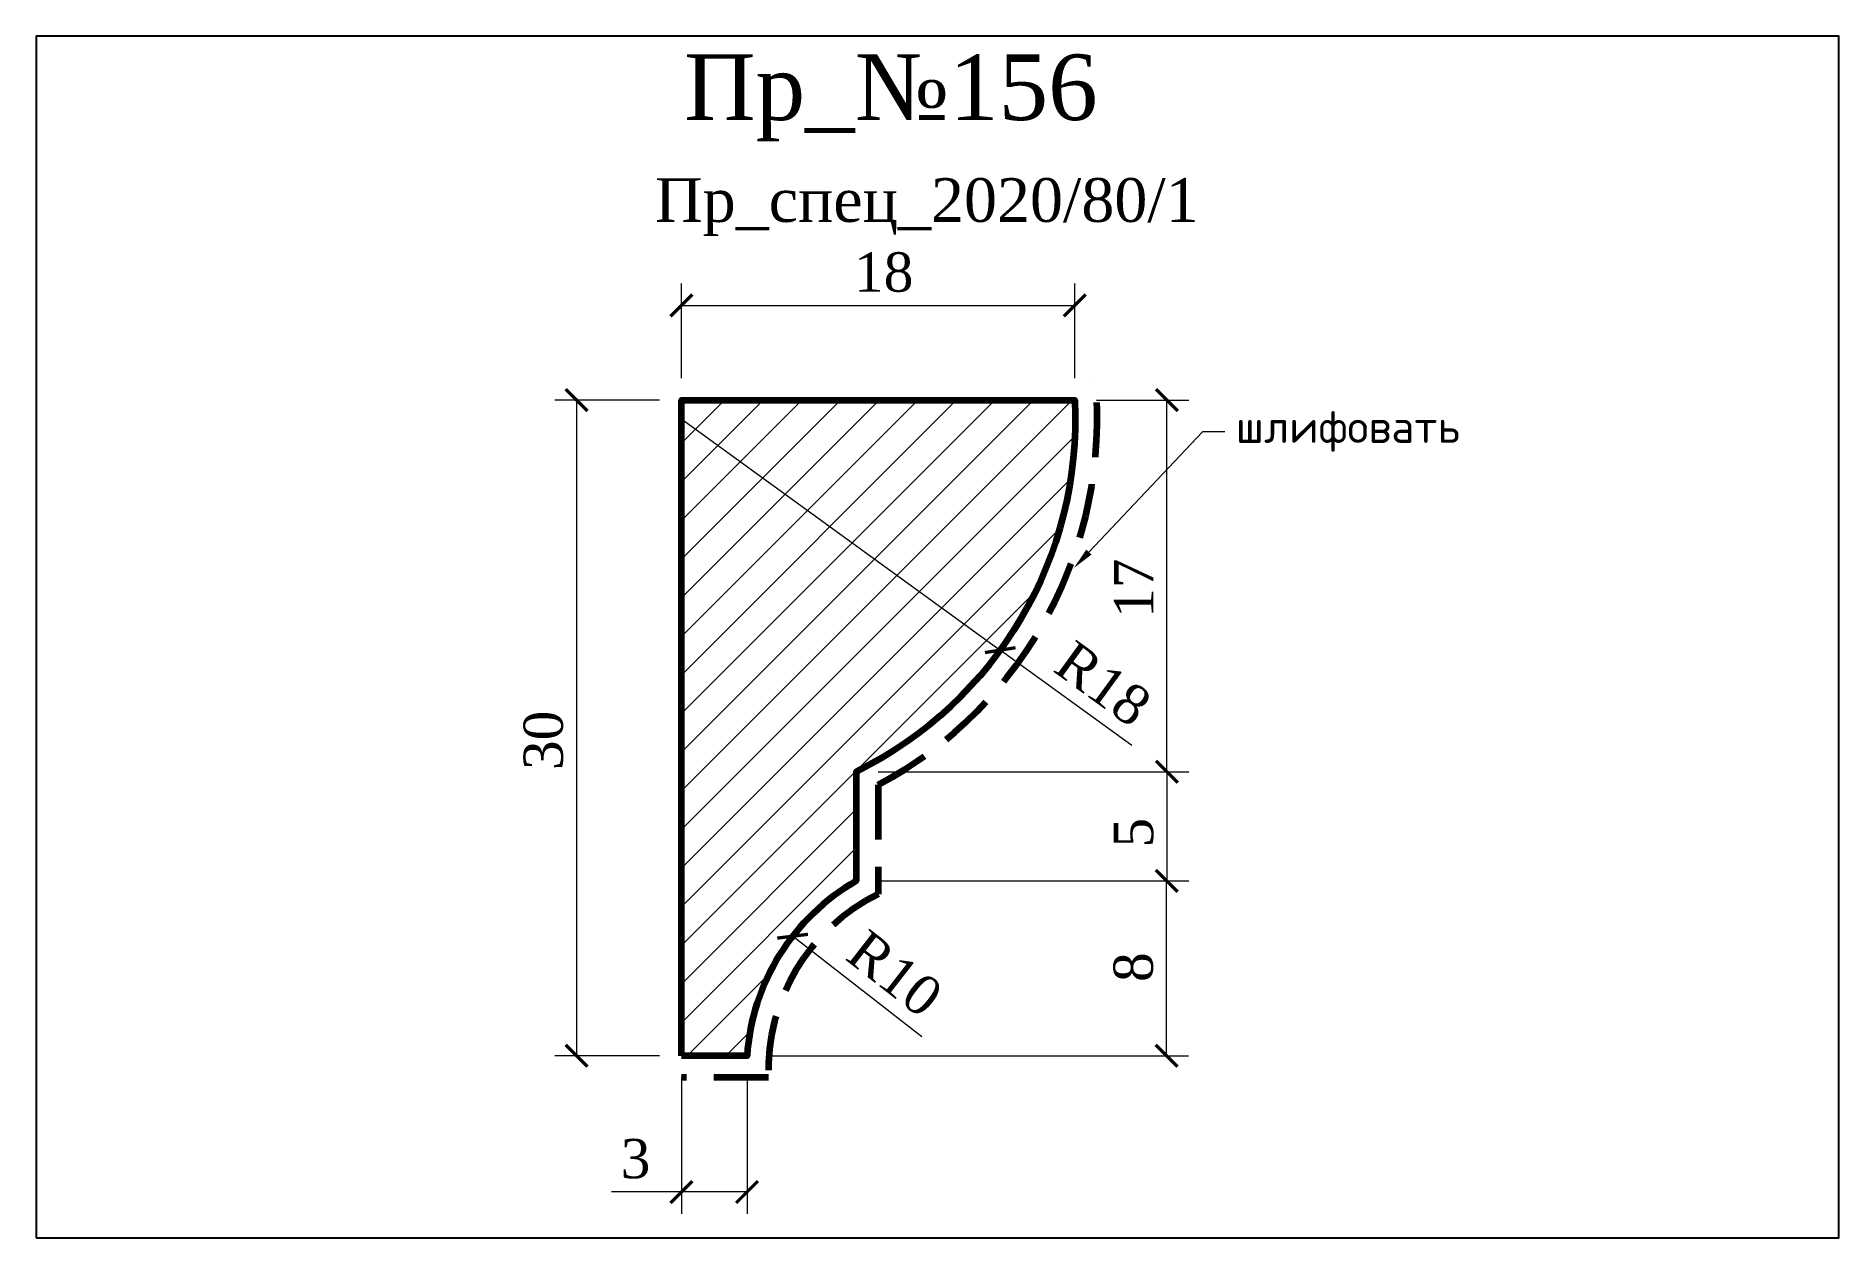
# Model space of a CAD drawing. Header units: millimetres. Extents: x 304244.6 to 304327.1, y -91496.8 to -91441.8.
import ezdxf
from ezdxf import colors
from ezdxf.entities.mleader import LeaderData, LeaderLine
from ezdxf.math import Vec2, Vec3

# ---------------------------------------------------------------- set-up
doc = ezdxf.new("R2010")
doc.units = ezdxf.units.MM
doc.header["$MEASUREMENT"] = 0
doc.linetypes.add('HIDDEN', pattern=[0.375, 0.25, -0.125])
doc.layers.add('Outside panel', color=7, linetype='Continuous', lineweight=18, true_color=0x7f5e57)
for name, color, linetype, lineweight in [('линия 15', 7, 'Continuous', 15), ('линия 50', 1, 'Continuous', 211), ('служебный слой РАЗМЕРЫ', 7, 'Continuous', 9)]:
    doc.layers.add(name, color=color, linetype=linetype, lineweight=lineweight)
doc.layers.add('размеры в модели', color=7, linetype='Continuous')
doc.styles.add('ELECT', font='times.ttf')
doc.styles.get("Standard").update_dxf_attribs({"font": 'times.ttf'})
doc.styles.add('ЕСКД профили текст', font='isocpeur.ttf')
doc.dimstyles.new('M_1', dxfattribs={"dimtxt": 1.8, "dimasz": 1, "dimexe": 1, "dimexo": 1, "dimgap": 0.6, "dimtad": 1, "dimdec": 0, "dimdsep": 46, "dimtxsty": 'Standard', "dimblk": 'ARCHTICK', "dimcen": -5, "dimclrd": 7, "dimclre": 7, "dimclrt": 7, "dimadec": 0, "dimazin": 0, "dimtfac": 1, "dimtdec": 0, "dimtmove": 0, "dimatfit": 3, "dimfxl": 1, "dimtolj": 1, "dimtzin": 0, "dimlwd": 5, "dimlwe": 5, "dimarcsym": 0})

# ---------------------------------------------------------------- blocks, each defined once
blk = doc.blocks.new('_ArchTick')
at = {"color": 0, "linetype": 'ByBlock', "const_width": 0.15}
blk.add_lwpolyline([(-0.5, -0.5), (0.5, 0.5)], dxfattribs=at)
blk = doc.blocks.new('*D9')
at = {"layer": 'Defpoints', "color": 0, "ltscale": 1000, "transparency": 16777216}
for p in [(304274.184, -91459.295), (304288.751, -91469.868)]:
    blk.add_point(p, dxfattribs=at)
at = {"layer": 'линия 15', "color": 7, "lineweight": 5, "ltscale": 1000, "transparency": 16777216}
for p in [(304274.184, -91459.295), (304294.765, -91474.234)]:
    blk.add_line(p, (304288.751, -91469.868), dxfattribs=at)
at = {"layer": 'линия 15', "color": 7, "lineweight": 5, "ltscale": 1000, "transparency": 16777216, "rotation": 144.0251603642011}
blk.add_blockref('_ArchTick', (304288.751, -91469.868), dxfattribs=at)
at = {"layer": 'линия 15', "color": 7, "ltscale": 1000, "transparency": 16777216, "insert": (304293.458, -91471.412), "char_height": 1.8, "attachment_point": 5, "rotation": 324.02516}
blk.add_mtext('\\A1;R18', dxfattribs=at)
blk = doc.blocks.new('*D8')
at = {"layer": 'Defpoints', "color": 0, "ltscale": 1000, "transparency": 16777216}
for p in [(304279.25, -91482.959), (304287.14, -91489.103)]:
    blk.add_point(p, dxfattribs=at)
at = {"layer": 'размеры в модели', "color": 7, "lineweight": 5, "ltscale": 1000, "transparency": 16777216}
blk.add_line((304285.16, -91487.561), (304279.25, -91482.959), dxfattribs=at)
at = {"layer": 'размеры в модели', "color": 7, "lineweight": 5, "ltscale": 1000, "transparency": 16777216, "rotation": 142.090819641479}
blk.add_blockref('_ArchTick', (304279.25, -91482.959), dxfattribs=at)
at = {"layer": 'размеры в модели', "color": 7, "ltscale": 1000, "transparency": 16777216, "insert": (304283.926, -91484.678), "char_height": 1.8, "attachment_point": 5, "rotation": 322.09082}
blk.add_mtext('\\A1;R10', dxfattribs=at)
blk = doc.blocks.new('*D7')
at = {"layer": 'Defpoints', "color": 0, "ltscale": 1000, "transparency": 16777216}
for p in [(304274.163, -91488.429), (304277.163, -91488.429), (304277.163, -91494.664)]:
    blk.add_point(p, dxfattribs=at)
at = {"layer": 'размеры в модели', "color": 7, "lineweight": 5, "ltscale": 1000, "transparency": 16777216}
for p, q in [((304274.163, -91489.429), (304274.163, -91495.664)), ((304277.163, -91489.429), (304277.163, -91495.664)), ((304274.163, -91494.664), (304270.962, -91494.664)), ((304277.163, -91494.664), (304274.163, -91494.664))]:
    blk.add_line(p, q, dxfattribs=at)
at = {"layer": 'размеры в модели', "color": 7, "lineweight": 5, "ltscale": 1000, "transparency": 16777216, "rotation": 180}
blk.add_blockref('_ArchTick', (304274.163, -91494.664), dxfattribs=at)
at = {"layer": 'размеры в модели', "color": 7, "lineweight": 5, "ltscale": 1000, "transparency": 16777216}
blk.add_blockref('_ArchTick', (304277.163, -91494.664), dxfattribs=at)
at = {"layer": 'размеры в модели', "color": 7, "ltscale": 1000, "transparency": 16777216, "insert": (304272.063, -91493.148), "char_height": 1.8, "attachment_point": 5}
blk.add_mtext('\\A1;3', dxfattribs=at)
blk = doc.blocks.new('*D6')
at = {"layer": 'Defpoints', "color": 0, "ltscale": 1000, "transparency": 16777216}
for p in [(304282.163, -91480.429), (304296.363, -91480.429), (304277.163, -91488.429)]:
    blk.add_point(p, dxfattribs=at)
at = {"layer": 'размеры в модели', "color": 7, "lineweight": 5, "ltscale": 1000, "transparency": 16777216}
for p, q in [((304283.163, -91480.429), (304297.363, -91480.429)), ((304296.363, -91488.429), (304296.363, -91480.429)), ((304278.163, -91488.429), (304297.363, -91488.429))]:
    blk.add_line(p, q, dxfattribs=at)
for p, rotation in [((304296.363, -91480.429), 90), ((304296.363, -91488.429), 270)]:
    blk.add_blockref('_ArchTick', p, dxfattribs=dict(at, rotation=rotation))
at = {"layer": 'размеры в модели', "color": 7, "ltscale": 1000, "transparency": 16777216, "insert": (304294.848, -91484.375), "char_height": 1.8, "attachment_point": 5, "rotation": 90}
blk.add_mtext('\\A1;8', dxfattribs=at)
blk = doc.blocks.new('*D5')
at = {"layer": 'Defpoints', "color": 0, "ltscale": 1000, "transparency": 16777216}
for p in [(304282.163, -91475.429), (304282.163, -91480.429), (304296.376, -91480.429)]:
    blk.add_point(p, dxfattribs=at)
at = {"layer": 'размеры в модели', "color": 7, "lineweight": 5, "ltscale": 1000, "transparency": 16777216}
for p, q in [((304283.163, -91475.429), (304297.376, -91475.429)), ((304296.376, -91475.429), (304296.376, -91480.429)), ((304283.163, -91480.429), (304297.376, -91480.429))]:
    blk.add_line(p, q, dxfattribs=at)
for p, rotation in [((304296.376, -91475.429), 90), ((304296.376, -91480.429), 270)]:
    blk.add_blockref('_ArchTick', p, dxfattribs=dict(at, rotation=rotation))
at = {"layer": 'размеры в модели', "color": 7, "ltscale": 1000, "transparency": 16777216, "insert": (304294.861, -91478.222), "char_height": 1.8, "attachment_point": 5, "rotation": 90}
blk.add_mtext('\\A1;5', dxfattribs=at)
blk = doc.blocks.new('*D4')
at = {"layer": 'Defpoints', "color": 0, "ltscale": 1000, "transparency": 16777216}
for p in [(304292.163, -91458.429), (304296.376, -91458.429), (304282.163, -91475.429)]:
    blk.add_point(p, dxfattribs=at)
at = {"layer": 'размеры в модели', "color": 7, "lineweight": 5, "ltscale": 1000, "transparency": 16777216}
for p, q in [((304293.163, -91458.429), (304297.376, -91458.429)), ((304296.376, -91475.429), (304296.376, -91458.429)), ((304283.163, -91475.429), (304297.376, -91475.429))]:
    blk.add_line(p, q, dxfattribs=at)
for p, rotation in [((304296.376, -91458.429), 90), ((304296.376, -91475.429), 270)]:
    blk.add_blockref('_ArchTick', p, dxfattribs=dict(at, rotation=rotation))
at = {"layer": 'размеры в модели', "color": 7, "ltscale": 1000, "transparency": 16777216, "insert": (304294.858, -91467.032), "char_height": 1.8, "attachment_point": 5, "rotation": 90}
blk.add_mtext('\\A1;17', dxfattribs=at)
blk = doc.blocks.new('*D3')
at = {"layer": 'Defpoints', "color": 0, "ltscale": 1000, "transparency": 16777216}
for p in [(304274.163, -91458.429), (304269.366, -91488.429), (304274.163, -91488.429)]:
    blk.add_point(p, dxfattribs=at)
at = {"layer": 'размеры в модели', "color": 7, "lineweight": 5, "ltscale": 1000, "transparency": 16777216}
for p, q in [((304273.163, -91458.429), (304268.366, -91458.429)), ((304269.366, -91458.429), (304269.366, -91488.429)), ((304273.163, -91488.429), (304268.366, -91488.429))]:
    blk.add_line(p, q, dxfattribs=at)
for p, rotation in [((304269.366, -91458.429), 90), ((304269.366, -91488.429), 270)]:
    blk.add_blockref('_ArchTick', p, dxfattribs=dict(at, rotation=rotation))
at = {"layer": 'размеры в модели', "color": 7, "ltscale": 1000, "transparency": 16777216, "insert": (304267.85, -91473.997), "char_height": 1.8, "attachment_point": 5, "rotation": 90}
blk.add_mtext('\\A1;30', dxfattribs=at)
blk = doc.blocks.new('*D2')
at = {"layer": 'Defpoints', "color": 0, "ltscale": 1000, "transparency": 16777216}
for p in [(304292.163, -91454.094), (304274.163, -91458.429), (304292.163, -91458.429)]:
    blk.add_point(p, dxfattribs=at)
at = {"layer": 'размеры в модели', "color": 7, "lineweight": 5, "ltscale": 1000, "transparency": 16777216}
for p, q in [((304274.163, -91457.429), (304274.163, -91453.094)), ((304292.163, -91457.429), (304292.163, -91453.094)), ((304274.163, -91454.094), (304292.163, -91454.094))]:
    blk.add_line(p, q, dxfattribs=at)
at = {"layer": 'размеры в модели', "color": 7, "lineweight": 5, "ltscale": 1000, "transparency": 16777216, "rotation": 180}
blk.add_blockref('_ArchTick', (304274.163, -91454.094), dxfattribs=at)
at = {"layer": 'размеры в модели', "color": 7, "lineweight": 5, "ltscale": 1000, "transparency": 16777216}
blk.add_blockref('_ArchTick', (304292.163, -91454.094), dxfattribs=at)
at = {"layer": 'размеры в модели', "color": 7, "ltscale": 1000, "transparency": 16777216, "insert": (304283.417, -91452.579), "char_height": 1.8, "attachment_point": 5}
blk.add_mtext('\\A1;18', dxfattribs=at)

msp = doc.modelspace()

# ---------------------------------------------------------------- hatches: boundary and pattern name
at = {"layer": 'Outside panel', "ltscale": 1000}
h = msp.add_hatch(dxfattribs=at)
h.set_pattern_fill('ANSI31', color=256, scale=10)
h.set_pattern_definition([(45, (-6790.2327, 1447.0758), (-0.8838834765, 0.8838834765), [])])
h.paths.add_polyline_path([(304274.163, -91458.429), (304292.163, -91458.429, -0.298308), (304282.163, -91475.429), (304282.163, -91480.429, 0.250669), (304277.163, -91488.429), (304274.163, -91488.429)])

# ---------------------------------------------------------------- linework, layer by layer
at = {"color": 6, "ltscale": 1000}
msp.add_lwpolyline([(304244.63, -91496.766), (304327.13, -91496.766), (304327.13, -91441.766), (304244.63, -91441.766)], close=True, dxfattribs=at)
at = {"layer": 'линия 50', "color": 1, "linetype": 'HIDDEN', "ltscale": 10, "true_color": 0xff0909}
msp.add_lwpolyline([(304293.092, -91457.429), (304293.092, -91457.429, -0.303019), (304283.163, -91476.039), (304283.163, -91481.029, 0.295519), (304278.146, -91489.429), (304274.163, -91489.429)], format="xyb", dxfattribs=at)
at = {"layer": 'линия 50', "color": 7}
msp.add_lwpolyline([(304274.163, -91488.429), (304274.163, -91458.429), (304292.163, -91458.429, -0.298308), (304282.163, -91475.429), (304282.163, -91480.429, 0.250669), (304277.163, -91488.429)], format="xyb", close=True, dxfattribs=at)

# ---------------------------------------------------------------- texts
at = {"color": 5, "ltscale": 1000, "style": 'ELECT'}
msp.add_text('Пр_№156', height=3, dxfattribs=at).set_placement((304274.286, -91445.607))
at = {"color": 7, "ltscale": 1000, "insert": (304272.954, -91448.27), "char_height": 2, "attachment_point": 1, "style": 'ELECT'}
msp.add_mtext('Пр_спец_2020/80/1', dxfattribs=at)

# ---------------------------------------------------------------- dimensions: what is measured, and where the dimension line sits
at = {"layer": 'линия 15', "color": 5, "ltscale": 1000}
dim = msp.add_radius_dim(center=(304274.184, -91459.295), mpoint=(304288.751, -91469.868), dimstyle='M_1', dxfattribs=at)
dim.commit()
dim.dimension.update_dxf_attribs({"geometry": '*D9', "text_midpoint": (304293.458, -91471.412)})
at = {"layer": 'размеры в модели', "color": 5, "ltscale": 1000}
for base, p1, p2, picture, middle in [((304292.163, -91454.094), (304274.163, -91458.429), (304292.163, -91458.429), '*D2', (304283.417, -91454.094)), ((304277.163, -91494.664), (304274.163, -91488.429), (304277.163, -91488.429), '*D7', (304272.063, -91494.664))]:
    dim = msp.add_linear_dim(base=base, p1=p1, p2=p2, dimstyle='M_1', dxfattribs=at)
    dim.commit()
    dim.dimension.update_dxf_attribs({"geometry": picture, "text_midpoint": middle, "dimtype": 128})
for base, p1, p2, picture, middle in [((304269.366, -91488.429), (304274.163, -91458.429), (304274.163, -91488.429), '*D3', (304269.366, -91473.997)), ((304296.376, -91458.429), (304282.163, -91475.429), (304292.163, -91458.429), '*D4', (304296.376, -91467.032)), ((304296.376, -91480.429), (304282.163, -91475.429), (304282.163, -91480.429), '*D5', (304296.376, -91478.222)), ((304296.363, -91480.429), (304277.163, -91488.429), (304282.163, -91480.429), '*D6', (304296.363, -91484.375))]:
    dim = msp.add_linear_dim(base=base, p1=p1, p2=p2, angle=90, dimstyle='M_1', dxfattribs=at)
    dim.commit()
    dim.dimension.update_dxf_attribs({"geometry": picture, "text_midpoint": middle, "dimtype": 128})
dim = msp.add_radius_dim(center=(304287.14, -91489.103), mpoint=(304279.25, -91482.959), dimstyle='M_1', dxfattribs=at)
dim.commit()
dim.dimension.update_dxf_attribs({"geometry": '*D8', "text_midpoint": (304282.994, -91485.874), "dimtype": 132})

# ---------------------------------------------------------------- leaders
at = {"layer": 'служебный слой РАЗМЕРЫ'}
ml = msp.add_multileader_mtext('Standard', dxfattribs=at)
ml.set_content('\\A1;шлифовать', color=256, style='ЕСКД профили текст')
ml.set_leader_properties(color=256, linetype='ByLayer', lineweight=-1)
ml.build(insert=Vec2(0, 0))
ml.multileader.update_dxf_attribs({"dogleg_length": 1, "arrow_head_size": 1})
ctx = ml.context
ctx.base_point, ctx.char_height, ctx.arrow_head_size, ctx.landing_gap_size, ctx.plane_origin = Vec3(304299.026, -91459.86), 1.5, 1, 0.5, Vec3(304318.06, -91429.005)
notes = []
notes.append((ctx, [(1, (1, 1, 0), (304298.026, -91459.86), (1, 0), 1, [(0, [(304292.121, -91466.109)], 0, [])])]))
ctx.mtext.insert, ctx.mtext.flow_direction = Vec3(304299.526, -91458.885), 5
for ctx, leaders in notes:
    for number, flags, end, landing, length, lines in leaders:
        leader = LeaderData()
        leader.index, (leader.has_last_leader_line, leader.has_dogleg_vector, leader.attachment_direction) = number, flags
        leader.last_leader_point, leader.dogleg_vector, leader.dogleg_length = Vec3(end), Vec3(landing), length
        for number, points, colour, breaks in lines:
            line = LeaderLine()
            line.index, line.vertices, line.color, line.breaks = number, Vec3.list(points), colors.encode_raw_color(colour), breaks
            leader.lines.append(line)
        ctx.leaders.append(leader)

doc.saveas('drawing.dxf')
